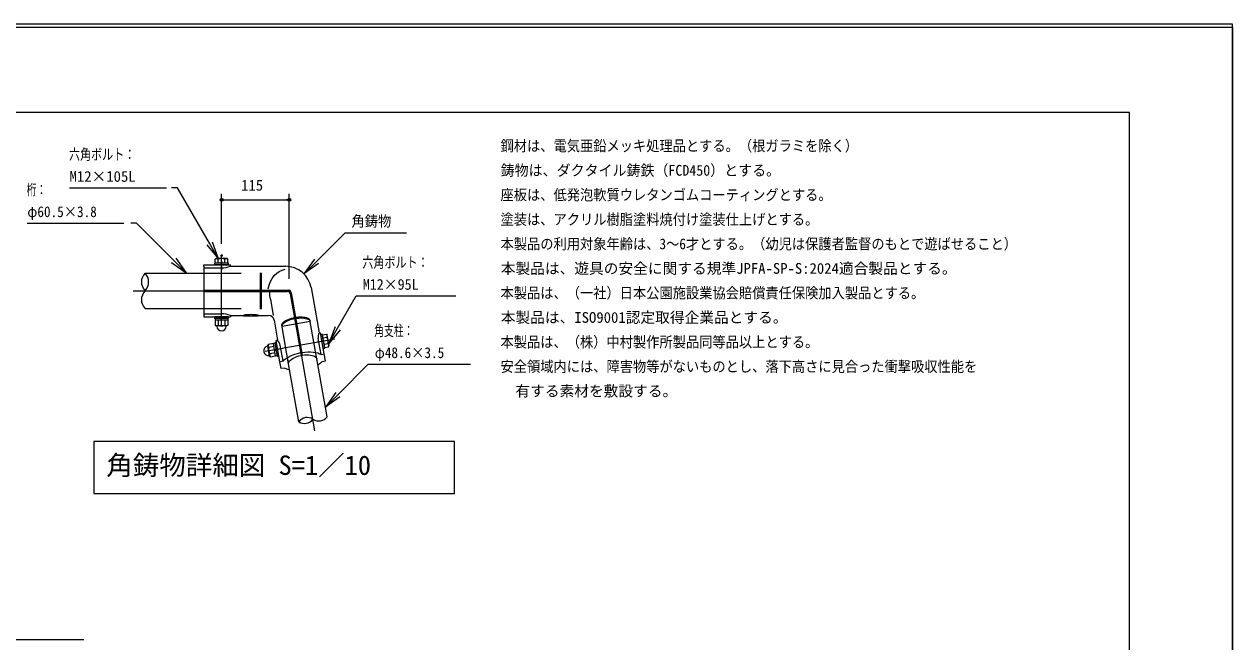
# Model space of a CAD drawing. Units: millimetres, scale not verified, with parts at other scales. Extents: x 0 to 420, y 0 to 297.
# Drawn here: x 214.9 to 420.3, y 192.3 to 297.3 of the extents above; entities that cross this region are included whole.
import ezdxf
from ezdxf.enums import TextEntityAlignment as Align

# ---------------------------------------------------------------- set-up
doc = ezdxf.new("R2010")
doc.units = ezdxf.units.MM
doc.header["$LTSCALE"] = 0.5
doc.header["$PDMODE"] = 32
doc.header["$PDSIZE"] = 0.25
doc.linetypes.add('USER1', pattern=[50.8, 31.75, -6.35, 6.35, -6.35])
doc.linetypes.add('USER2', pattern=[19.05, 12.7, -6.35])
for name, color, linetype, lineweight in [('DEFPOINTS_3', 7, 'Continuous', 0), ('LY_2', 7, 'Continuous', 0), ('LY_5', 2, 'Continuous', 18), ('LY_6', 7, 'Continuous', 0)]:
    doc.layers.add(name, color=color, linetype=linetype, lineweight=lineweight)
doc.styles.add('ＭＳ ゴシック', font='')
doc.styles.get('ＭＳ ゴシック').set_extended_font_data('MS Gothic')

# ---------------------------------------------------------------- blocks, each defined once
blk = doc.blocks.new('-031-_DOTBLANK')
at = {"color": 7, "linetype": 'Continuous', "lineweight": 0}
blk.add_line((-0.5, 0), (-1, 0), dxfattribs=at)
blk.add_circle((0, 0), 0.5, dxfattribs=at)
blk = doc.blocks.new('-002-_U2')
at = {"color": 7, "linetype": 'Continuous', "lineweight": 0}
for p, q in [((-1, 0.1667), (0, 0)), ((0, 0), (-1, 0)), ((-1, -0.1667), (0, 0))]:
    blk.add_line(p, q, dxfattribs=at)

msp = doc.modelspace()

# ---------------------------------------------------------------- linework, layer by layer
at = {"layer": 'DEFPOINTS_3'}
for p, q in [((420.25, 297.2677), (0.25, 297.2677)), ((420.25, 0.2677), (420.25, 297.2677))]:
    msp.add_line(p, q, dxfattribs=at)
at = {"layer": 'LY_2'}
for p, q in [((402.75, 282.2677), (17.75, 282.2677)), ((402.75, 15.2677), (402.75, 282.2677))]:
    msp.add_line(p, q, dxfattribs=at)
at = {"layer": 'LY_5', "color": 7, "lineweight": 0}
for p, q in [((420.3046, 296.727), (0.1954, 296.727)), ((420.3046, -0.2677), (420.3046, 296.727)), ((235.4688, 254.9796), (245.4688, 254.9796)), ((245.4688, 256.1296), (245.4688, 256.3796)), ((245.4688, 256.3796), (249.9688, 256.3796)), ((245.4688, 256.1296), (245.4688, 252.0546)), ((249.9668, 256.1296), (259.3596, 256.1296)), ((249.9688, 256.1296), (249.9688, 256.3796)), ((245.4688, 251.8546), (245.4688, 247.7796)), ((263.6927, 252.4937), (265.0502, 244.7951)), ((235.4688, 248.9296), (245.4688, 248.9296)), ((245.4688, 247.7796), (245.4688, 247.5296)), ((245.4688, 247.5296), (249.9688, 247.5296)), ((249.9668, 247.7796), (252.2188, 247.7796)), ((249.9688, 247.7796), (249.9688, 247.5296)), ((252.2188, 247.6296), (252.2188, 247.7796)), ((254.7188, 247.6296), (252.2188, 247.6296)), ((254.7188, 247.7796), (256.4144, 247.7796)), ((254.7188, 247.6296), (254.7188, 247.7796)), ((257.3992, 246.9533), (257.999, 243.5517)), ((265.0502, 244.7951), (265.2964, 244.8385)), ((265.9322, 241.2329), (265.2964, 244.8385)), ((257.999, 243.5517), (257.7528, 243.5083)), ((258.3885, 239.9027), (257.7528, 243.5083)), ((266.5742, 242.9837), (266.6862, 243.0034)), ((259.1315, 240.2192), (259.3903, 240.4359)), ((259.3903, 240.4359), (259.7056, 240.645)), ((259.7056, 240.645), (260.0716, 240.8427)), ((260.0716, 240.8427), (260.4817, 241.0254)), ((260.1975, 240.1942), (260.4058, 240.3519)), ((260.4058, 240.3519), (260.6574, 240.5026)), ((260.4817, 241.0254), (260.9283, 241.1897)), ((260.6574, 240.5026), (260.9472, 240.6433)), ((260.9283, 241.1897), (261.4032, 241.3327)), ((260.9472, 240.6433), (261.2691, 240.7709)), ((261.2691, 240.7709), (261.6163, 240.8829)), ((261.4032, 241.3327), (261.8979, 241.4517)), ((261.6163, 240.8829), (261.9816, 240.9768)), ((262.1047, 241.4881), (262.6102, 241.5455)), ((262.1884, 241.0133), (262.5638, 241.05)), ((262.5638, 241.05), (262.9284, 241.0635)), ((262.6102, 241.5455), (263.1054, 241.5736)), ((262.9284, 241.0635), (263.2745, 241.0537)), ((263.1054, 241.5736), (263.5813, 241.5719)), ((263.2745, 241.0537), (263.5949, 241.0206)), ((263.5813, 241.5719), (264.0291, 241.5405)), ((263.5949, 241.0206), (263.883, 240.965)), ((263.883, 240.965), (264.1326, 240.8881)), ((264.0291, 241.5405), (264.4406, 241.4799)), ((264.1326, 240.8881), (264.3385, 240.7914)), ((264.3385, 240.7914), (264.4965, 240.677)), ((264.4406, 241.4799), (264.8084, 241.3912)), ((264.4965, 240.677), (264.6033, 240.5473)), ((264.6033, 240.5473), (264.6565, 240.405)), ((266.393, 230.557), (264.6565, 240.405)), ((264.8084, 241.3912), (265.1257, 241.2761)), ((265.1257, 241.2761), (265.3867, 241.1367)), ((265.3867, 241.1367), (265.9322, 241.2329)), ((266.1384, 240.0634), (265.9322, 241.2329)), ((258.934, 239.9989), (258.3885, 239.9027)), ((258.5947, 238.7333), (258.3885, 239.9027)), ((259.1402, 238.8295), (258.5947, 238.7333)), ((258.934, 239.9989), (259.1315, 240.2192)), ((259.542, 238.6333), (259.1402, 238.8295)), ((260.059, 238.4916), (259.542, 238.6333)), ((259.8704, 239.5611), (259.8717, 239.713)), ((261.6069, 229.713), (259.8704, 239.5611)), ((259.8717, 239.713), (259.9277, 239.8714)), ((259.9277, 239.8714), (260.037, 240.0329)), ((260.037, 240.0329), (260.1975, 240.1942)), ((265.2824, 239.6455), (264.8451, 239.3355)), ((265.5929, 239.9673), (265.2824, 239.6455)), ((265.5929, 239.9673), (266.1384, 240.0634))]:
    msp.add_line(p, q, dxfattribs=at)
at = {"layer": 'LY_5'}
for p, q in [((247.3719, 257.3159), (247.5688, 257.4296)), ((247.3719, 256.6296), (247.3719, 257.3159)), ((249.3688, 257.4296), (247.5688, 257.4296)), ((247.9203, 256.6296), (247.9203, 257.3159)), ((249.0173, 256.6296), (249.0173, 257.3159)), ((249.5658, 257.3159), (249.3688, 257.4296)), ((249.5658, 256.6296), (249.5658, 257.3159)), ((245.4708, 255.8661), (248.4688, 255.8661)), ((247.2688, 256.6296), (247.2688, 256.3796)), ((249.6688, 256.6296), (247.2688, 256.6296)), ((249.6688, 256.3796), (247.2688, 256.3796)), ((249.5658, 256.6296), (247.3719, 256.6296)), ((249.6688, 256.3796), (249.6688, 256.6296)), ((257.437, 254.5328), (257.8407, 254.931)), ((257.8407, 254.931), (258.2889, 255.2481)), ((258.2889, 255.2481), (258.7729, 255.4782)), ((258.7729, 255.4782), (259.2834, 255.6168)), ((256.4068, 252.3046), (256.5654, 252.9365)), ((256.5654, 252.9365), (256.7931, 253.5258)), ((256.7931, 253.5258), (257.0855, 254.0614)), ((257.0855, 254.0614), (257.437, 254.5328)), ((245.4688, 252.0546), (259.822, 252.0546)), ((245.4688, 251.8546), (259.644, 251.8546)), ((256.6949, 251.0912), (256.6711, 251.6546)), ((256.7687, 250.529), (256.6949, 251.0912)), ((260.1364, 251.4415), (261.9816, 240.9768)), ((260.3144, 251.6415), (262.1884, 241.0133)), ((256.7687, 250.529), (257.2535, 247.7796)), ((245.4708, 248.0432), (248.4688, 248.0432)), ((247.2688, 247.5296), (247.2688, 247.2796)), ((249.6688, 247.5296), (247.2688, 247.5296)), ((249.6688, 247.2796), (247.2688, 247.2796)), ((247.3719, 246.9796), (247.3719, 246.0933)), ((249.5658, 246.9796), (247.3719, 246.9796)), ((247.3938, 247.2796), (247.3938, 246.9796)), ((249.5438, 247.2796), (247.3938, 247.2796)), ((249.5438, 246.9796), (247.3938, 246.9796)), ((247.9203, 246.9796), (247.9203, 246.0933)), ((248.4521, 246.9796), (248.3717, 247.2796)), ((248.566, 246.9796), (248.4856, 247.2796)), ((249.0173, 246.9796), (249.0173, 246.0933)), ((249.5438, 247.2796), (249.5438, 246.9796)), ((249.5658, 246.9796), (249.5658, 246.0933)), ((249.6688, 247.2796), (249.6688, 247.5296)), ((252.2188, 247.7796), (252.2295, 247.8033)), ((252.2295, 247.8033), (252.2614, 247.8265)), ((252.2614, 247.8265), (252.314, 247.849)), ((252.314, 247.849), (252.3863, 247.8703)), ((252.3863, 247.8703), (252.4771, 247.89)), ((252.4771, 247.89), (252.5849, 247.9078)), ((252.5849, 247.9078), (252.7079, 247.9235)), ((252.7079, 247.9235), (252.8438, 247.9366)), ((252.8438, 247.9366), (252.9905, 247.9471)), ((252.9905, 247.9471), (253.1453, 247.9547)), ((253.1453, 247.9547), (253.3057, 247.9594)), ((253.3057, 247.9594), (253.4688, 247.9609)), ((253.4688, 247.9609), (253.632, 247.9594)), ((253.632, 247.9594), (253.7923, 247.9547)), ((253.7923, 247.9547), (253.9472, 247.9471)), ((253.9472, 247.9471), (254.0938, 247.9366)), ((254.0938, 247.9366), (254.2298, 247.9235)), ((254.2298, 247.9235), (254.3527, 247.9078)), ((254.3527, 247.9078), (254.4605, 247.89)), ((254.4605, 247.89), (254.5514, 247.8703)), ((254.5514, 247.8703), (254.6237, 247.849)), ((254.6237, 247.849), (254.6762, 247.8265)), ((254.6762, 247.8265), (254.7081, 247.8033)), ((254.7081, 247.8033), (254.7188, 247.7796)), ((247.3719, 246.0933), (247.5688, 245.9796)), ((249.3688, 245.9796), (247.5688, 245.9796)), ((247.6688, 245.9296), (247.6688, 245.9796)), ((249.2688, 245.9296), (249.2688, 245.9796)), ((249.5658, 246.0933), (249.3688, 245.9796)), ((265.5947, 244.5865), (265.3485, 244.543)), ((265.7652, 242.1795), (265.3485, 244.543)), ((266.0115, 242.2229), (265.5947, 244.5865)), ((265.6126, 244.485), (266.2884, 244.6042)), ((265.9936, 242.3244), (265.6126, 244.485)), ((266.2884, 244.6042), (266.4346, 244.4299)), ((266.7472, 242.6573), (266.4346, 244.4299)), ((256.2986, 242.5411), (256.3479, 242.5498)), ((256.4083, 242.862), (256.3305, 242.6483)), ((256.6431, 240.8756), (256.3305, 242.6483)), ((257.2811, 243.0159), (256.4083, 242.862)), ((257.3764, 242.4758), (256.5035, 242.3219)), ((257.6621, 240.8553), (257.2811, 243.0159)), ((257.5804, 243.0464), (257.2849, 242.9943)), ((257.6583, 240.8769), (257.2849, 242.9943)), ((257.8049, 243.2129), (257.5587, 243.1695)), ((257.9754, 240.8059), (257.5587, 243.1695)), ((257.9537, 240.929), (257.5804, 243.0464)), ((258.2216, 240.8494), (257.8049, 243.2129)), ((258.934, 239.9989), (258.4556, 242.712)), ((265.3867, 241.1367), (264.9083, 243.8498)), ((265.7078, 243.9448), (266.3837, 244.064)), ((265.8983, 242.8645), (266.5742, 242.9837)), ((265.9936, 242.3244), (266.6694, 242.4436)), ((266.6694, 242.4436), (266.7472, 242.6573)), ((256.5765, 240.9654), (256.6257, 240.9741)), ((256.7893, 240.7014), (256.6431, 240.8756)), ((257.5668, 241.3955), (256.694, 241.2416)), ((257.6621, 240.8553), (256.7893, 240.7014)), ((257.4687, 241.9521), (257.7502, 242.0834)), ((257.4885, 241.84), (257.7699, 241.9712)), ((257.9537, 240.929), (257.6583, 240.8769)), ((257.9754, 240.8059), (258.2216, 240.8494)), ((265.7652, 242.1795), (266.0115, 242.2229))]:
    msp.add_line(p, q, dxfattribs=at)
at = {"layer": 'LY_5', "color": 7, "linetype": 'USER1', "lineweight": 0}
for p, q in [((248.4688, 245.9546), (248.4688, 257.9546)), ((248.4688, 257.0046), (248.4688, 255.5046)), ((233.4688, 251.9546), (259.9688, 251.9546)), ((264.3472, 228.1654), (260.1855, 251.7678)), ((248.4688, 246.9046), (248.4688, 248.4046)), ((263.5413, 246.73), (258.7551, 245.8861)), ((267.6949, 243.7324), (255.8772, 241.6486)), ((266.1724, 243.4698), (264.6952, 243.2093)), ((257.3977, 241.9226), (258.875, 242.1831))]:
    msp.add_line(p, q, dxfattribs=at)
at = {"layer": 'LY_5', "color": 7, "linetype": 'USER2', "lineweight": 0}
for p, q in [((245.4688, 254.9796), (255.2688, 254.9796)), ((255.0688, 248.9296), (255.0688, 254.9796)), ((255.2688, 248.9296), (255.2688, 254.9796)), ((245.4688, 248.9296), (255.2688, 248.9296)), ((258.7615, 246.3265), (258.8415, 246.4615)), ((258.8415, 246.4615), (258.9603, 246.5971)), ((258.9603, 246.5971), (259.1161, 246.7308)), ((258.9922, 246.4162), (259.148, 246.5499)), ((259.1161, 246.7308), (259.306, 246.8603)), ((259.148, 246.5499), (259.3379, 246.6794)), ((259.306, 246.8603), (259.527, 246.9835)), ((259.3379, 246.6794), (259.5589, 246.8026)), ((259.527, 246.9835), (259.7751, 247.0982)), ((259.5589, 246.8026), (259.807, 246.9174)), ((259.7751, 247.0982), (260.0462, 247.2026)), ((259.807, 246.9174), (260.0781, 247.0217)), ((260.0462, 247.2026), (260.3356, 247.2946)), ((260.0781, 247.0217), (260.3675, 247.1138)), ((260.3356, 247.2946), (260.6383, 247.373)), ((260.3675, 247.1138), (260.6702, 247.1921)), ((260.6383, 247.373), (260.9493, 247.4361)), ((260.6702, 247.1921), (260.9812, 247.2553)), ((260.9493, 247.4361), (261.2631, 247.4831)), ((260.9812, 247.2553), (261.295, 247.3022)), ((261.2631, 247.4831), (261.5743, 247.5131)), ((261.295, 247.3022), (261.6062, 247.3322)), ((261.5743, 247.5131), (261.8778, 247.5255)), ((261.6062, 247.3322), (261.9097, 247.3446)), ((261.8778, 247.5255), (262.1682, 247.5202)), ((261.9097, 247.3446), (262.2001, 247.3393)), ((262.1682, 247.5202), (262.4406, 247.4973)), ((262.2001, 247.3393), (262.4725, 247.3164)), ((262.4406, 247.4973), (262.6904, 247.4571)), ((262.4725, 247.3164), (262.7223, 247.2762)), ((262.6904, 247.4571), (262.9132, 247.4003)), ((262.7223, 247.2762), (262.9451, 247.2194)), ((262.9132, 247.4003), (263.1053, 247.328)), ((262.9451, 247.2194), (263.1372, 247.1471)), ((263.1053, 247.328), (263.2633, 247.2412)), ((263.1372, 247.1471), (263.2952, 247.0604)), ((263.2633, 247.2412), (263.3846, 247.1417)), ((263.2952, 247.0604), (263.4165, 246.9608)), ((263.3846, 247.1417), (263.4671, 247.0309)), ((263.4165, 246.9608), (263.499, 246.85)), ((263.4671, 247.0309), (263.5094, 246.9109)), ((263.499, 246.85), (263.5413, 246.73)), ((264.6565, 240.405), (263.5094, 246.9109)), ((258.7219, 246.1942), (258.7615, 246.3265)), ((258.7232, 246.0669), (258.7219, 246.1942)), ((259.8704, 239.5611), (258.7232, 246.0669)), ((258.7538, 246.0133), (258.7934, 246.1456)), ((258.7551, 245.8861), (258.7538, 246.0133)), ((258.7934, 246.1456), (258.8734, 246.2807)), ((258.8734, 246.2807), (258.9922, 246.4162))]:
    msp.add_line(p, q, dxfattribs=at)
at = {"layer": 'LY_5', "color": 7}
for p, q in [((288.0608, 226.3306), (226.7608, 226.3306)), ((226.7608, 226.3306), (226.7608, 217.5306)), ((288.0608, 217.5306), (288.0608, 226.3306)), ((226.7608, 217.5306), (288.0608, 217.5306)), ((191.0333, 192.6899), (225.0691, 192.6899))]:
    msp.add_line(p, q, dxfattribs=at)
at = {"layer": 'LY_5'}
for centre, radius, start, end in [((247.6461, 256.8409), 0.5485, 60.00001, 119.99999), ((248.4688, 256.0501), 1.3796, 66.57346, 113.42654), ((249.2915, 256.8409), 0.5485, 60.00001, 119.99999), ((237.039, 253.4671), 2.1801, 136.07099, 223.92901), ((233.8987, 253.4671), 2.1801, 316.07099, 43.92901), ((248.4632, 260.2981), 4.4321, 270.07279, 289.85948), ((237.039, 250.4421), 2.1801, 136.07099, 223.92901), ((259.644, 251.3546), 0.5, 10, 90), ((259.822, 251.5546), 0.5, 10, 90), ((248.4632, 243.6112), 4.4321, 70.14052, 89.92721), ((247.6461, 246.5683), 0.5485, 240.00001, 299.99999), ((248.4688, 245.9296), 0.8, 180, 0), ((248.4688, 247.3592), 1.3796, 246.57346, 293.42654), ((249.2915, 246.5683), 0.5485, 240.00001, 299.99999), ((266.6434, 244.0727), 1.7493, 155.61012, 187.32058), ((265.8683, 244.2516), 0.5485, 340.00001, 39.99999), ((256.4375, 241.7533), 0.8, 100, 280), ((256.9237, 242.6744), 0.5485, 160.00001, 219.99999), ((256.7489, 242.328), 1.7493, 12.67942, 44.38988), ((265.2323, 243.304), 1.3796, 346.57346, 33.42654), ((266.154, 242.6311), 0.5485, 340.00001, 39.99999), ((257.8454, 242.0015), 1.3796, 166.57346, 213.42654), ((257.2094, 241.054), 0.5485, 160.00001, 219.99999), ((263.0224, 228.6818), 1.7513, 56.07233, 143.92767), ((262.5844, 231.1662), 1.7513, 236.07233, 323.92767), ((264.9774, 231.5882), 1.7513, 236.07233, 323.92767)]:
    msp.add_arc(centre, radius, start, end, dxfattribs=at)
at = {"layer": 'LY_5', "color": 7, "lineweight": 0}
for centre, radius in [((259.3596, 251.7296), 4.4), ((256.4144, 246.7796), 1)]:
    msp.add_arc(centre, radius, 10, 90, dxfattribs=at)
at = {"layer": 'LY_6'}
for p, q in [((222.6207, 269.4296), (239.1259, 269.4296)), ((240.9921, 269.4296), (239.9921, 269.4296)), ((246.4203, 260.0277), (240.9921, 269.4296)), ((248.4688, 259.9546), (248.4688, 268.4296)), ((248.4688, 267.4296), (259.9688, 267.4296)), ((259.9688, 254.0046), (259.9688, 268.4296)), ((215.4581, 263.4296), (231.8536, 263.4296)), ((234.0438, 263.4296), (233.0438, 263.4296)), ((240.3475, 257.1259), (234.0438, 263.4296)), ((264.5922, 256.9622), (269.4592, 261.8293)), ((269.4592, 261.8293), (270.4592, 261.8293)), ((270.4592, 261.8293), (279.9125, 261.8293)), ((268.1862, 245.6015), (271.3533, 251.0872)), ((271.3533, 251.0872), (272.3533, 251.0872)), ((272.3533, 251.0872), (288.3001, 251.0872)), ((268.2272, 234.3065), (273.4001, 239.4794)), ((273.4001, 239.4794), (274.4001, 239.4794)), ((274.4001, 239.4794), (290.7956, 239.4794))]:
    msp.add_line(p, q, dxfattribs=at)
for p in [(259.9688, 267.4296), (248.4688, 257.9546), (259.9688, 252.0046)]:
    msp.add_point(p, dxfattribs=at)

# ---------------------------------------------------------------- block references
for name, p, xscale, yscale, rotation in [('-031-_DOTBLANK', (248.4688, 267.4296), 0.5, 0.5, 180), ('-002-_U2', (247.9203, 257.4296), 3, 3, 300), ('-002-_U2', (242.4688, 255.0046), 3, 3, 315), ('-002-_U2', (262.4708, 254.8409), 3, 3, 225), ('-002-_U2', (266.6862, 243.0034), 3, 3, 240), ('-002-_U2', (266.1059, 232.1852), 3, 3, 225)]:
    msp.add_blockref(name, p, dxfattribs=dict(at, xscale=xscale, yscale=yscale, rotation=rotation))
at = {"layer": 'LY_6', "xscale": 0.5, "yscale": 0.5}
msp.add_blockref('-031-_DOTBLANK', (259.9688, 267.4296), dxfattribs=at)

# ---------------------------------------------------------------- texts
at = {"layer": 'LY_5', "color": 7, "style": 'ＭＳ ゴシック'}
msp.add_text('角鋳物詳細図 S=1／10', height=3.299, dxfattribs=at).set_placement((228.9013, 219.6806), align=Align.BOTTOM_LEFT)
at = {"layer": 'LY_6', "style": 'ＭＳ ゴシック'}
for s, width, p in [('鋼材は、電気亜鉛メッキ処理品とする。（根ガラミを除く）', 0.9, (295.8764, 275.1312)), ('六角ボルト：', 0.75, (222.5549, 273.6796)), ('鋳物は、ダクタイル鋳鉄（FCD450）とする。', 0.95, (295.8957, 270.9646)), ('桁：', 0.65, (215.3629, 267.6796)), ('座板は、低発泡軟質ウレタンゴムコーティングとする。', 0.9, (295.8764, 266.7979)), ('φ60.5×3.8', 0.9, (215.4684, 263.9296)), ('角鋳物', 0.9, (270.5592, 262.3293)), ('塗装は、アクリル樹脂塗料焼付け塗装仕上げとする。', 0.9, (295.8764, 262.6312)), ('本製品の利用対象年齢は、3～6才とする。（幼児は保護者監督のもとで遊ばせること）', 0.9, (295.8795, 258.4646)), ('六角ボルト：', 0.75, (272.3998, 255.3372)), ('M12×95L', 0.95, (272.4715, 251.5872)), ('本製品は、（一社）日本公園施設業協会賠償責任保険加入製品とする。', 0.9, (295.8764, 250.1312)), ('角支柱：', 0.65, (274.4049, 243.7294)), ('本製品は、（株）中村製作所製品同等品以上とする。', 0.9, (295.8764, 241.7979)), ('φ48.6×3.5', 0.9, (274.5023, 239.9794)), ('安全領域内には、障害物等がないものとし、落下高さに見合った衝撃吸収性能を', 0.9, (295.8764, 237.6312))]:
    msp.add_text(s, height=1.833, dxfattribs=dict(at, width=width)).set_placement(p, align=Align.BOTTOM_LEFT)
for s, p in [('M12×105L', (222.6486, 269.9296)), ('115', (251.7913, 268.4296)), ('本製品は、遊具の安全に関する規準JPFA-SP-S:2024適合製品とする。', (295.9085, 254.2979)), ('本製品は、ISO9001認定取得企業品とする。', (295.9117, 245.9646)), ('  有する素材を敷設する。', (295.9073, 233.4646))]:
    msp.add_text(s, height=1.833, dxfattribs=at).set_placement(p, align=Align.BOTTOM_LEFT)

doc.saveas('drawing.dxf')
